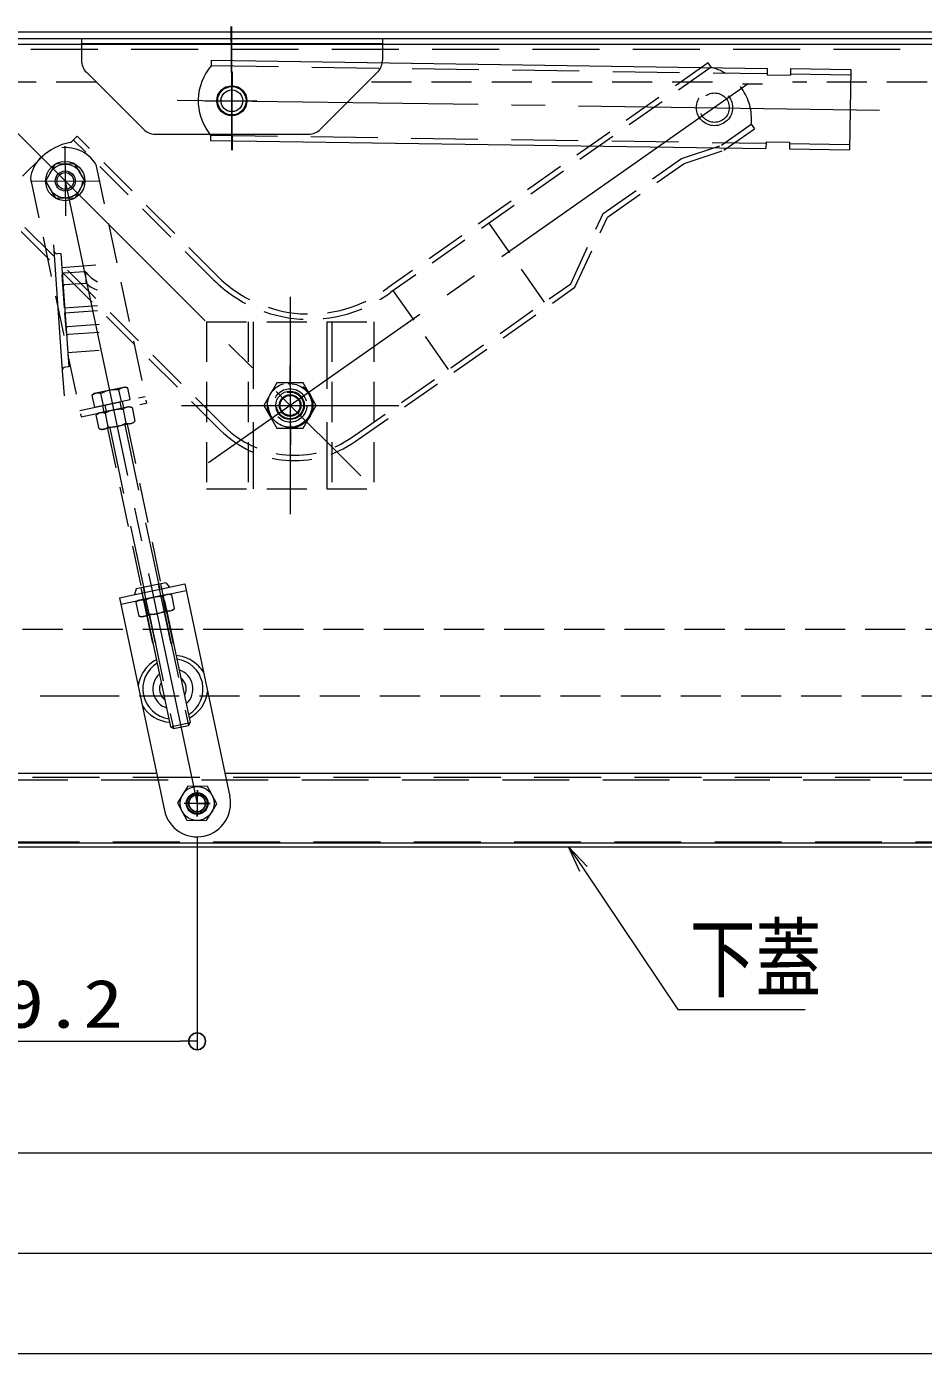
# Model space of a CAD drawing. Units: millimetres, scale not verified. Extents: x -2000 to 2000, y -1385 to 1385.
# Drawn here: x -1590.1 to -1321.9, y -641.6 to -244.8 of the extents above; entities that cross this region are included whole.
import ezdxf
from ezdxf.enums import TextEntityAlignment as Align

# ---------------------------------------------------------------- set-up
doc = ezdxf.new("R2010")
doc.units = ezdxf.units.MM
doc.header["$LTSCALE"] = 10
doc.header["$PDMODE"] = 32
doc.header["$PDSIZE"] = 5
for name, pattern in [('CHAIN2', [12, 9, -1, 1, -1]), ('DASHED1', [1.8, 1.2, -0.6]), ('DASHED2', [3, 2, -1])]:
    doc.linetypes.add(name, pattern=pattern)
for name, color, linetype, lineweight in [('0-0_sunpou', 1, 'Continuous', 9), ('0-1_0', 7, 'Continuous', 9), ('0-6_MAZ_M', 6, 'Continuous', 9), ('0-8_MAZ_SSD', 6, 'DASHED2', 9), ('0-9_GRE_M', 3, 'Continuous', 9), ('0-B_CYA_SSD', 134, 'DASHED2', 9), ('0-C_YEL_SSD', 2, 'DASHED2', 9), ('0-E_PARTS2', 6, 'DASHED1', 9), ('0-F_PARTS_SIN', 4, 'CHAIN2', 9), ('1-0_YEL_M', 2, 'Continuous', 9), ('1-2_GRE_SSD', 134, 'DASHED2', 9), ('1-3_CYA_M', 4, 'Continuous', 9), ('1-4_RED_M', 1, 'Continuous', 9), ('1-8_BLU_M', 5, 'Continuous', 9), ('1-9_SUNPO', 1, 'Continuous', 9), ('1-A_RED_SSD', 7, 'DASHED2', 9), ('2-4_6寸法', 1, 'Continuous', 9)]:
    doc.layers.add(name, color=color, linetype=linetype, lineweight=lineweight)
doc.layers.add('0-2_DEFPOINTS', color=7, linetype='Continuous')
doc.layers.add('1-E_ハシゴ', color=7, linetype='Continuous')
doc.styles.add('ＭＳ ゴシック', font='')
doc.styles.get('ＭＳ ゴシック').set_extended_font_data('MS Gothic')

# ---------------------------------------------------------------- blocks, each defined once
blk = doc.blocks.new('_ORIGIN')
at = {"layer": '0-1_0', "color": 1}
blk.add_line((0, 0), (-10, 0), dxfattribs=at)
blk.add_circle((0, 0), 5, dxfattribs=at)
blk = doc.blocks.new('kankouki')
at = {"layer": '0-1_0'}
for p, q in [((445.1, 847.1), (458, 663)), ((495, 850), (508.1, 663)), ((635.4, 850), (636.6, 832.8)), ((636.6, 832.8), (661.7, 473.7)), ((657.2, 824.2), (647.3, 823.5)), ((657.2, 824.2), (680.9, 485.1)), ((762.5, 789), (660.2, 781.8)), ((668.6, 662.1), (661.7, 759.8)), ((728.6, 769.5), (666.4, 765.1)), ((733.7, 734.6), (731.3, 768.9)), ((731.4, 735), (668.8, 730.6)), ((668.6, 662.1), (767.1, 669)), ((669.6, 647.2), (767.1, 654)), ((673.8, 586.7), (669.6, 647.2)), ((771.6, 611.5), (677.6, 604.9)), ((771.6, 588.5), (679.2, 582)), ((357.6, 522.2), (370, 344.8)), ((771.6, 534), (678, 527.5)), ((410.4, 483.4), (422.4, 312.2)), ((680.9, 485.1), (671, 484.4)), ((416.3, 470.7), (423.5, 368.3)), ((661.7, 473.7), (666.9, 399.1)), ((418.8, 362.9), (423.5, 368.3)), ((418.8, 362.9), (418.8, 362.9)), ((466.7, 362.2), (419.2, 358.1)), ((487.2, 317.9), (392.1, 309.6)), ((69.3, 121.1), (0, 72.6))]:
    blk.add_line(p, q, dxfattribs=at)
for centre, radius, start, end in [((646.6, 833.5), 10, 184, 274), ((646.6, 833.5), 10, 184, 274), ((666.7, 760.2), 5, 94, 184), ((728.9, 764.5), 5, 38.5598, 94), ((813.8, 832.2), 103.5, 218.5598, 243.1995), ((669.1, 725.6), 5, 94, 184), ((731.8, 730), 5, 46.95, 94), ((791.1, 793.4), 81.8, 226.95, 252.977), ((677.2, 609.9), 5, 184, 274), ((678.8, 587), 5, 184, 274), ((671.7, 474.4), 10, 94, 184), ((671.7, 474.4), 10, 94, 184), ((51, 147.3), 32, 304.9638, 346.7706)]:
    blk.add_arc(centre, radius, start, end, dxfattribs=at)
blk = doc.blocks.new('MLeader17')
at = {"layer": '2-4_6寸法'}
for p, q in [((-1428, -490.12), (-1423.54, -496.76)), ((-1392.48, -538.74), (-1357.28, -538.74))]:
    blk.add_line(p, q, dxfattribs=at)
for points in [[(-1424.65, -497.51), (-1428, -490.12), (-1422.44, -496.02)], [(-1423.54, -496.76), (-1395.36, -538.74), (-1392.48, -538.74)]]:
    blk.add_lwpolyline(points, dxfattribs=at)
at = {"layer": '2-4_6寸法', "color": 2, "style": 'ＭＳ ゴシック', "width": 0.75}
blk.add_text('下蓋', height=19.21, dxfattribs=at).set_placement((-1391.76, -538.81), align=Align.BOTTOM_LEFT)

msp = doc.modelspace()

# ---------------------------------------------------------------- linework, layer by layer
at = {"layer": '0-0_sunpou'}
for p, q in [((-1643.31, -581.64), (-882.31, -581.64)), ((-1649.31, -611.64), (-876.31, -611.64)), ((-1712.81, -641.64), (-812.81, -641.64))]:
    msp.add_line(p, q, dxfattribs=at)
at = {"layer": '0-2_DEFPOINTS'}
for p in [(-1539.11, -477.12), (-1539.11, -548.29)]:
    msp.add_point(p, dxfattribs=at)
at = {"layer": '0-6_MAZ_M'}
for p, q in [((-1534.81, -256.5), (-1534.78, -254.9)), ((-1534.78, -254.9), (-1368.64, -257.32)), ((-1368.64, -257.31), (-1368.67, -259.31)), ((-1361.64, -257.41), (-1361.68, -259.41)), ((-1361.64, -257.41), (-1343.64, -257.67)), ((-1343.64, -257.67), (-1343.99, -281.67)), ((-1368.67, -259.31), (-1361.68, -259.41)), ((-1535.11, -277.3), (-1535.13, -278.9)), ((-1535.13, -278.9), (-1368.99, -281.31)), ((-1368.96, -279.3), (-1368.99, -281.31)), ((-1368.96, -279.3), (-1361.96, -279.41)), ((-1361.96, -279.41), (-1361.99, -281.41)), ((-1361.99, -281.41), (-1343.99, -281.67)), ((-1562.37, -415.63), (-1542.8, -411.48)), ((-1542.8, -411.48), (-1529.32, -475.07)), ((-1562.37, -415.63), (-1548.89, -479.22)), ((-1561.95, -417.58), (-1542.39, -413.44))]:
    msp.add_line(p, q, dxfattribs=at)
at = {"layer": '0-6_MAZ_M', "linetype": 'DASHED1'}
for p, q in [((-1569.38, -286.09), (-1554.26, -357.42)), ((-1588.94, -290.24), (-1573.82, -361.57)), ((-1574.24, -359.61), (-1554.67, -355.47)), ((-1573.82, -361.57), (-1554.26, -357.42))]:
    msp.add_line(p, q, dxfattribs=at)
at = {"layer": '0-6_MAZ_M'}
for centre, radius in [((-1528.74, -267.02), 4.5), ((-1539.11, -477.14), 3.15)]:
    msp.add_circle(centre, radius, dxfattribs=at)
at = {"layer": '0-6_MAZ_M', "linetype": 'DASHED1'}
msp.add_circle((-1578.55, -291.02), 5.09, dxfattribs=at)
at = {"layer": '0-6_MAZ_M'}
for centre, radius, start, end in [((-1522.8, -267.07), 16, 138.6261, 217.9461), ((-1522.8, -267.07), 16, 217.9461, 219.7093), ((-1546.49, -442.32), 10.6, 298.4112, 352.597), ((-1546.49, -442.32), 10.6, 211.3371, 265.5302), ((-1539.11, -477.14), 10, 191.9671, 11.9671)]:
    msp.add_arc(centre, radius, start, end, dxfattribs=at)
at = {"layer": '0-6_MAZ_M', "linetype": 'DASHED1'}
msp.add_arc((-1578.43, -291.6), 10.6, 31.3371, 172.597, dxfattribs=at)
at = {"layer": '0-8_MAZ_SSD'}
for p, q in [((-1534.81, -256.5), (-1368.66, -258.91)), ((-1361.66, -259.01), (-1343.67, -259.27)), ((-1535.11, -277.3), (-1368.97, -279.71)), ((-1361.97, -279.81), (-1343.97, -280.07))]:
    msp.add_line(p, q, dxfattribs=at)
for start, end in [(118.4076, 172.597), (31.3371, 85.5266)]:
    msp.add_arc((-1546.24, -443.49), 10.6, start, end, dxfattribs=at)
at = {"layer": '0-9_GRE_M'}
for p, q in [((-1687.01, -246.42), (-838.08, -246.42)), ((-1687.01, -248.42), (-838.08, -248.42)), ((-1581.54, -285.95), (-1584.43, -291.06)), ((-1575.66, -285.9), (-1581.54, -285.95)), ((-1572.67, -290.97), (-1575.66, -285.9)), ((-1584.43, -291.07), (-1581.45, -296.13)), ((-1575.57, -296.08), (-1572.67, -290.97)), ((-1581.45, -296.13), (-1575.57, -296.08)), ((-1559.09, -356.4), (-1559.83, -352.9)), ((-1569.82, -358.68), (-1559.09, -356.4)), ((-1559.39, -358.51), (-1568.69, -360.48)), ((-1556.81, -416.5), (-1557.45, -417.06)), ((-1547.52, -414.53), (-1556.81, -416.5)), ((-1553.9, -420.56), (-1554.76, -416.5)), ((-1548.54, -419.42), (-1549.4, -415.36)), ((-1547.52, -414.53), (-1546.71, -414.79)), ((-1545.85, -418.85), (-1546.71, -414.79)), ((-1557.45, -417.06), (-1556.58, -421.13)), ((-1546.48, -419.42), (-1555.78, -421.39)), ((-1546.48, -419.42), (-1545.85, -418.85)), ((-1555.78, -421.39), (-1556.58, -421.13)), ((-1638.31, -468.12), (-1551.45, -468.12)), ((-1530.92, -468.12), (-877.31, -468.12)), ((-1541.92, -471.98), (-1544.98, -477)), ((-1536.04, -472.12), (-1541.92, -471.98)), ((-1533.23, -477.28), (-1536.04, -472.12)), ((-1544.98, -477), (-1542.17, -482.16)), ((-1536.29, -482.3), (-1533.23, -477.28)), ((-1542.17, -482.16), (-1536.29, -482.3)), ((-1702.71, -490.12), (-822.91, -490.12)), ((-1647.11, -488.92), (-878.51, -488.92)), ((-1647.11, -490.12), (-878.51, -490.12))]:
    msp.add_line(p, q, dxfattribs=at)
at = {"layer": '0-9_GRE_M', "linetype": 'DASHED1'}
for p, q in [((-1569.3, -261.42), (-1669.81, -261.42)), ((-1385.01, -261.42), (-1488.11, -261.42)), ((-906.81, -261.42), (-1361.01, -261.42)), ((-1560.64, -352.64), (-1569.93, -354.61)), ((-1560.64, -352.64), (-1559.83, -352.9)), ((-1569.93, -354.61), (-1570.56, -355.18)), ((-1570.56, -355.18), (-1569.82, -358.68)), ((-1567.14, -358.11), (-1567.88, -354.61)), ((-1561.77, -356.97), (-1562.51, -353.47)), ((-1568.69, -360.48), (-1569.32, -361.05)), ((-1568.46, -365.11), (-1569.32, -361.05)), ((-1566.63, -360.48), (-1565.77, -364.54)), ((-1561.27, -359.34), (-1560.41, -363.4)), ((-1559.39, -358.51), (-1558.59, -358.77)), ((-1558.59, -358.77), (-1557.72, -362.83)), ((-1558.36, -363.4), (-1567.65, -365.37)), ((-1558.36, -363.4), (-1557.72, -362.83)), ((-1567.65, -365.37), (-1568.46, -365.11)), ((-895.31, -425.12), (-1630.31, -425.12)), ((-1130.44, -445.12), (-1564.75, -445.12))]:
    msp.add_line(p, q, dxfattribs=at)
at = {"layer": '0-9_GRE_M'}
for centre, radius in [((-1578.55, -291.02), 3), ((-1539.11, -477.14), 5.09), ((-1539.11, -477.12), 3.1), ((-1539.11, -477.14), 3.1), ((-1539.11, -477.14), 3)]:
    msp.add_circle(centre, radius, dxfattribs=at)
at = {"layer": '0-9_GRE_M', "linetype": 'DASHED1'}
for radius in [5, 4]:
    msp.add_circle((-1511.31, -358.12), radius, dxfattribs=at)
for centre, radius, start, end in [((-1560.76, -355.15), 2.43, 67.5829, 136.3512), ((-1568.8, -356.85), 2.43, 67.5829, 136.3512), ((-1563.4, -362.5), 9.08, 84.3792, 119.555), ((-1567.56, -362.72), 2.43, 67.5829, 136.3512), ((-1562.16, -368.37), 9.08, 84.3792, 119.555), ((-1559.51, -361.02), 2.43, 67.5829, 136.3512), ((-1567.53, -362.86), 2.43, 247.5829, 316.3512), ((-1564.88, -355.51), 9.08, 264.3792, 299.555), ((-1559.48, -361.16), 2.43, 247.5829, 316.3512)]:
    msp.add_arc(centre, radius, start, end, dxfattribs=at)
at = {"layer": '0-9_GRE_M'}
for centre, radius, start, end in [((-1555.69, -418.74), 2.43, 67.5829, 136.3512), ((-1550.29, -424.39), 9.08, 84.3792, 119.555), ((-1547.64, -417.03), 2.43, 67.5829, 136.3512), ((-1555.66, -418.88), 2.43, 247.5829, 316.3512), ((-1553.01, -411.52), 9.08, 264.3792, 299.555), ((-1547.61, -417.17), 2.43, 247.5829, 316.3512)]:
    msp.add_arc(centre, radius, start, end, dxfattribs=at)
for p in [(-1578.55, -291.02), (-1539.11, -477.14)]:
    msp.add_point(p, dxfattribs=at)
at = {"layer": '0-B_CYA_SSD'}
for p, q in [((-1522.31, -333.12), (-1522.31, -383.12)), ((-1500.31, -333.12), (-1500.31, -383.12)), ((-1549.23, -414.89), (-1549.96, -411.47)), ((-1555.1, -416.13), (-1555.83, -412.71)), ((-1548.88, -419.93), (-1541.7, -453.8)), ((-1553.38, -420.88), (-1546.2, -454.76))]:
    msp.add_line(p, q, dxfattribs=at)
for points in [[(-1565.25, -364.86), (-1551.6, -429.27), (-1555.14, -412.56)], [(-1560.75, -363.91), (-1546.87, -429.39), (-1550.64, -411.61)]]:
    msp.add_lwpolyline(points, dxfattribs=at)
at = {"layer": '0-C_YEL_SSD'}
for p, q in [((-1648.81, -251.62), (-872.81, -251.62)), ((-1627.82, -470.12), (-868.31, -470.12)), ((-1618.31, -469.32), (-877.31, -469.32)), ((-1654.31, -488.62), (-866.81, -488.62))]:
    msp.add_line(p, q, dxfattribs=at)
msp.add_circle((-1384.39, -269.08), 5.4, dxfattribs=at)
at = {"layer": '0-E_PARTS2'}
for p, q in [((-1515.23, -351.33), (-1519.15, -358.12)), ((-1519.15, -358.12), (-1515.23, -364.91)), ((-1507.39, -364.91), (-1503.47, -358.12)), ((-1515.23, -364.91), (-1507.39, -364.91))]:
    msp.add_line(p, q, dxfattribs=at)
msp.add_lwpolyline([(-1503.47, -358.12), (-1507.39, -351.33), (-1515.23, -351.33)], dxfattribs=at)
msp.add_circle((-1511.31, -358.12), 6.79, dxfattribs=at)
for start, end in [(330.5684, 53.368), (150.5488, 233.3876)]:
    msp.add_arc((-1546.36, -442.9), 4, start, end, dxfattribs=at)
at = {"layer": '0-F_PARTS_SIN'}
for p, q in [((-1528.58, -281.82), (-1528.97, -244.82)), ((-1528.71, -281.82), (-1528.71, -244.82)), ((-1528.61, -258.37), (-1528.86, -275.67)), ((-1374.27, -261.98), (-1535.73, -375.26)), ((-1600.39, -269.23), (-1490.19, -379.2)), ((-1545.04, -266.79), (-1329.11, -269.87)), ((-1536.62, -267.1), (-1521.26, -266.94)), ((-1536.59, -267.02), (-1521.23, -267.02)), ((-1578.64, -280.59), (-1578.47, -301.45)), ((-1588.98, -291.1), (-1568.12, -290.93)), ((-1578.55, -291.02), (-1539.11, -477.14)), ((-1511.31, -325.61), (-1511.31, -390.63)), ((-1511.41, -346.32), (-1511.21, -369.92)), ((-1543.82, -358.12), (-1478.8, -358.12)), ((-1523.11, -358.22), (-1499.51, -358.02)), ((-1539.01, -473.22), (-1539.2, -481.06)), ((-1539.11, -473.2), (-1539.11, -481.04)), ((-1543.03, -477.05), (-1535.18, -477.23)), ((-1543.03, -477.12), (-1535.19, -477.12))]:
    msp.add_line(p, q, dxfattribs=at)
at = {"layer": '1-0_YEL_M'}
for p, q in [((-1573.71, -248.42), (-1573.71, -254.95)), ((-1573.71, -248.42), (-1483.71, -248.42)), ((-1573.71, -249.92), (-1483.71, -249.92)), ((-1483.71, -248.42), (-1483.71, -254.95)), ((-1669.71, -250.12), (-906.81, -250.12)), ((-1385.32, -257.03), (-1386.26, -255.69)), ((-1572.24, -258.48), (-1555.17, -275.55)), ((-1485.17, -258.48), (-1502.24, -275.55)), ((-1376.01, -261.92), (-1370.01, -261.92)), ((-1576.81, -279.35), (-1575.01, -277.56)), ((-1551.63, -277.02), (-1505.78, -277.02)), ((-1373.38, -274.06), (-1372.46, -275.37)), ((-1591.29, -289.61), (-1585.64, -283.95)), ((-1548.49, -411.15), (-1547.33, -412.44)), ((-1557.2, -416.84), (-1557.2, -416.84)), ((-1564.75, -445.12), (-1586.09, -445.12)), ((-1536.87, -445.12), (-1536.88, -445.12))]:
    msp.add_line(p, q, dxfattribs=at)
at = {"layer": '1-0_YEL_M', "linetype": 'DASHED1'}
for p, q in [((-1386.26, -255.69), (-1482.1, -322.96)), ((-1385.34, -257), (-1481.16, -324.26)), ((-1533.08, -319.4), (-1575.02, -277.56)), ((-1382.31, -280.33), (-1373.38, -274.06)), ((-1381.59, -281.78), (-1372.46, -275.37)), ((-1534.21, -320.53), (-1576.15, -278.69)), ((-1394.21, -284.28), (-1382.31, -280.33)), ((-1417.68, -300.75), (-1394.21, -284.28)), ((-1393.48, -285.73), (-1381.59, -281.78)), ((-1416.4, -301.81), (-1393.48, -285.73)), ((-1532.28, -365.4), (-1597.62, -300.21)), ((-1531.15, -364.27), (-1596.49, -299.07)), ((-1427.38, -321.74), (-1417.68, -300.75)), ((-1435.24, -327.25), (-1451.8, -303.65)), ((-1426.11, -322.8), (-1416.4, -301.81)), ((-1492.72, -367.59), (-1427.38, -321.74)), ((-1491.81, -368.9), (-1426.11, -322.8)), ((-1463.89, -347.35), (-1480.45, -323.76))]:
    msp.add_line(p, q, dxfattribs=at)
at = {"layer": '1-0_YEL_M'}
msp.add_lwpolyline([(-1548.49, -411.15), (-1557.3, -413.02), (-1557.83, -414.67)], dxfattribs=at)
for centre, radius in [((-1528.74, -267.02), 4.25), ((-1528.71, -267.02), 4.25), ((-1528.74, -267.02), 3.25), ((-1528.71, -267.02), 3.25)]:
    msp.add_circle(centre, radius, dxfattribs=at)
at = {"layer": '1-0_YEL_M', "linetype": 'DASHED1'}
msp.add_circle((-1384.39, -269.08), 4.4, dxfattribs=at)
at = {"layer": '1-0_YEL_M'}
for centre, radius, start, end in [((-1568.71, -254.95), 5, 180, 225), ((-1488.71, -254.95), 5, 315, 0), ((-1551.63, -272.02), 5, 225, 270), ((-1505.78, -272.02), 5, 270, 315), ((-1574.31, -295.26), 16, 99.9569, 135.0537), ((-1577.16, -279), 0.5, 279.956, 315.054)]:
    msp.add_arc(centre, radius, start, end, dxfattribs=at)
at = {"layer": '1-0_YEL_M', "linetype": 'DASHED1'}
for centre, radius, start, end in [((-1389.31, -272.53), 16, 354.5192, 75.6024), ((-1505.54, -291.79), 40.6, 225.0608, 306.8999), ((-1505.54, -291.79), 39, 225.0608, 306.9372), ((-1509.96, -343.04), 30, 225.0608, 305.0608), ((-1509.96, -343.04), 31.6, 225.0608, 305.0608)]:
    msp.add_arc(centre, radius, start, end, dxfattribs=at)
at = {"layer": '1-2_GRE_SSD', "linetype": 'DASHED1'}
msp.add_circle((-1511.31, -358.12), 3, dxfattribs=at)
at = {"layer": '1-3_CYA_M', "linetype": 'DASHED1'}
for p, q in [((-1536.31, -333.12), (-1536.31, -383.12)), ((-1536.31, -333.12), (-1486.31, -333.12)), ((-1523.81, -333.12), (-1523.81, -383.12)), ((-1498.81, -333.12), (-1498.81, -383.12)), ((-1486.31, -333.12), (-1486.31, -383.12)), ((-1565.94, -365.01), (-1552.32, -429.26)), ((-1560.07, -363.76), (-1546.16, -429.4)), ((-1536.31, -383.12), (-1486.31, -383.12))]:
    msp.add_line(p, q, dxfattribs=at)
at = {"layer": '1-3_CYA_M'}
for p, q in [((-1562.2, -357.06), (-1561.79, -359.02)), ((-1561.52, -356.92), (-1561.1, -358.87)), ((-1567.39, -358.16), (-1566.97, -360.12)), ((-1566.7, -358.02), (-1566.29, -359.97)), ((-1546.16, -429.4), (-1549.96, -411.47)), ((-1552.32, -429.26), (-1555.83, -412.71)), ((-1548.2, -419.78), (-1541.16, -452.97)), ((-1554.07, -421.02), (-1547.03, -454.22)), ((-1547.03, -454.22), (-1541.16, -452.97)), ((-1546.2, -454.76), (-1547.03, -454.22)), ((-1546.2, -454.76), (-1541.7, -453.8)), ((-1541.7, -453.8), (-1541.16, -452.97))]:
    msp.add_line(p, q, dxfattribs=at)
for centre, radius in [((-1511.31, -358.12), 4.25), ((-1511.31, -358.12), 3.25), ((-1539.11, -477.14), 3.25)]:
    msp.add_circle(centre, radius, dxfattribs=at)
for start, end in [(121.4364, 262.5), (301.4425, 82.4939)]:
    msp.add_arc((-1546.36, -442.9), 9, start, end, dxfattribs=at)
at = {"layer": '1-4_RED_M'}
msp.add_circle((-1511.31, -358.12), 3, dxfattribs=at)
at = {"layer": '1-8_BLU_M'}
msp.add_circle((-1578.55, -291.02), 5.88, dxfattribs=at)
for start, end in [(131.9632, 251.9732), (311.9732, 71.9632)]:
    msp.add_arc((-1546.36, -442.9), 6, start, end, dxfattribs=at)
at = {"layer": '1-9_SUNPO'}
for p, q in [((-1539.11, -487.12), (-1539.11, -550.79)), ((-1643.31, -548.29), (-1544.11, -548.29))]:
    msp.add_line(p, q, dxfattribs=at)
at = {"layer": '1-A_RED_SSD'}
msp.add_circle((-1511.31, -358.12), 6.5, dxfattribs=at)

# ---------------------------------------------------------------- block references
at = {"layer": '1-9_SUNPO', "xscale": 0.5, "yscale": 0.5}
msp.add_blockref('_ORIGIN', (-1539.11, -548.29), dxfattribs=at)
at = {"layer": '1-E_ハシゴ', "xscale": 0.1, "yscale": 0.1}
msp.add_blockref('kankouki', (-1645.61, -395.12), dxfattribs=at)
at = {"layer": '2-4_6寸法'}
msp.add_blockref('MLeader17', (0, 0), dxfattribs=at)

# ---------------------------------------------------------------- texts
at = {"layer": '1-9_SUNPO', "color": 2, "style": 'ＭＳ ゴシック', "width": 1.2}
msp.add_text('109.2', height=14.44, dxfattribs=at).set_placement((-1620.28, -548.57), align=Align.BOTTOM_LEFT)

doc.saveas('drawing.dxf')
